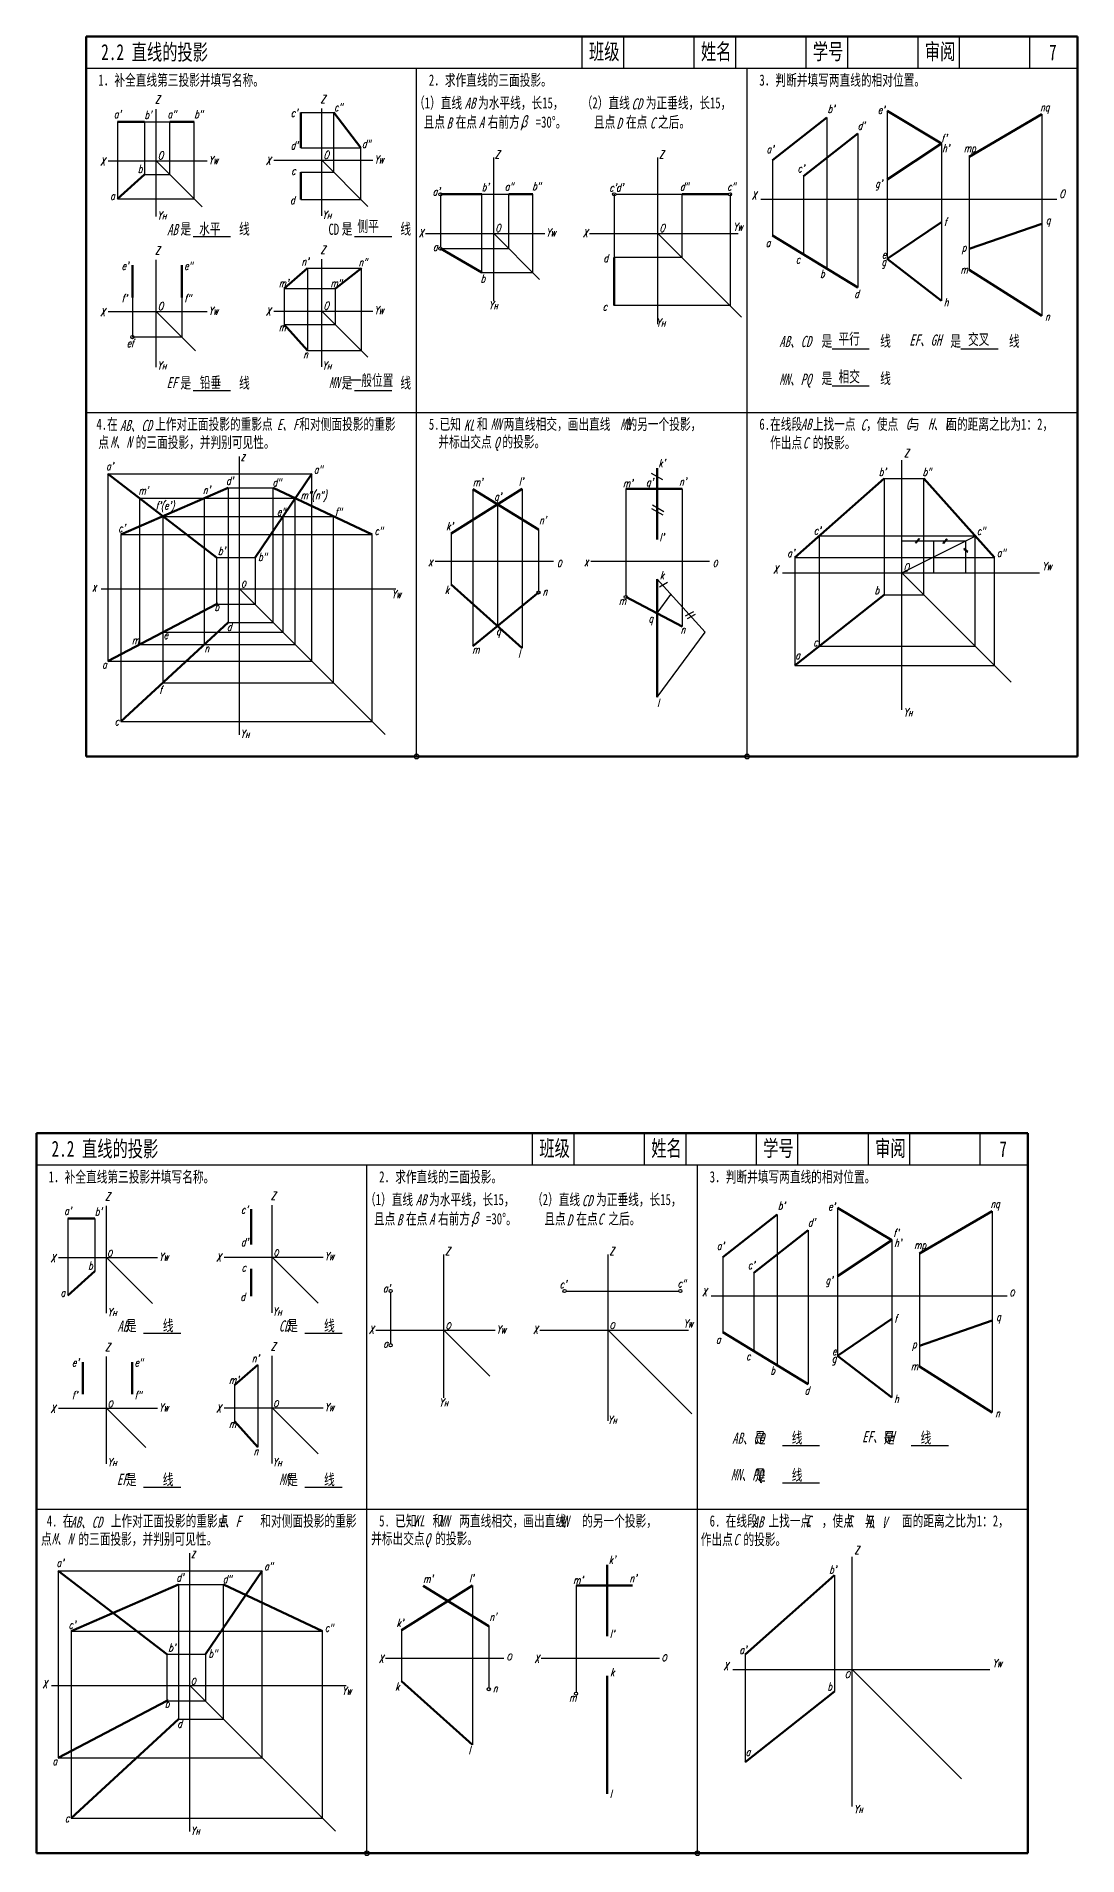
# Model space of a CAD drawing. Header units: millimetres. Extents: x -1022 to 1047, y 2161 to 2730.
# Drawn here: x -681 to -356, y 2161 to 2730 of the extents above; entities that cross this region are included whole.
import ezdxf

# ---------------------------------------------------------------- set-up
doc = ezdxf.new("R2010")
doc.units = ezdxf.units.MM
doc.header["$PDMODE"] = 33
doc.header["$PDSIZE"] = 1.5
for name, color, linetype, lineweight in [('文字', 7, 'Continuous', 25), ('标注', 7, 'Continuous', 25), ('标题文字', 7, 'Continuous', 25), ('答案作图线1', 5, 'Continuous', 25), ('答案作图线2', 6, 'Continuous', 25), ('答案标注', 1, 'Continuous', 25), ('答案粗实线', 1, 'Continuous', 50), ('答案细实线', 1, 'Continuous', 25), ('粗实线', 7, 'Continuous', 50), ('细实线', 7, 'Continuous', 25)]:
    doc.layers.add(name, color=color, linetype=linetype, lineweight=lineweight)
doc.styles.add('style1', font='txt.shx', dxfattribs={"width": 0.7, "oblique": 15})
doc.styles.add('图中汉字1-5号', font='', dxfattribs={"width": 0.7, "height": 5})
doc.styles.add('字母标注-2.5号', font='txt.shx', dxfattribs={"width": 0.7, "oblique": 15, "height": 2.5})
doc.styles.add('标题字母', font='SIMFANG.TTF', dxfattribs={"width": 0.7, "oblique": 15, "height": 3.5})
doc.styles.add('标题汉字1-5号', font='SimSun.ttf', dxfattribs={"width": 0.7, "height": 5})
doc.styles.add('标题汉字2-3.5号', font='SimSun.ttf', dxfattribs={"width": 0.7, "height": 3.5})
doc.styles.get('图中汉字1-5号').set_extended_font_data('FZFangSong-Z02')

msp = doc.modelspace()

# ---------------------------------------------------------------- linework, layer by layer
for p, q in [((-562.41, 2504.66), (-562.41, 2719.66)), ((-459.08, 2504.66), (-459.08, 2719.66)), ((-665.74, 2612.16), (-355.74, 2612.16)), ((-577.94, 2161.99), (-577.94, 2376.99)), ((-474.61, 2161.99), (-474.61, 2376.99)), ((-681.27, 2269.49), (-371.27, 2269.49))]:
    msp.add_line(p, q)
for p in [(-562.41, 2504.66), (-459.08, 2504.66), (-577.94, 2161.99), (-474.61, 2161.99)]:
    msp.add_point(p)
at = {"layer": '答案作图线1'}
for p, q in [((-489.06, 2593.18), (-485.51, 2591.19)), ((-600.32, 2585.32), (-649.04, 2585.32)), ((-649.04, 2585.32), (-649.04, 2539.65)), ((-628.79, 2585.32), (-628.79, 2539.65)), ((-600.32, 2539.65), (-600.32, 2585.32)), ((-488.92, 2582.11), (-485.37, 2580.13)), ((-488.63, 2583.25), (-485.08, 2581.26)), ((-387.77, 2573.53), (-436.56, 2573.53)), ((-436.56, 2573.53), (-436.56, 2539.14)), ((-410.69, 2562.07), (-387.77, 2573.53)), ((-405.4, 2572.8), (-406.57, 2571.35)), ((-405.13, 2572.8), (-406.3, 2571.35)), ((-396.78, 2572.64), (-397.95, 2571.18)), ((-396.5, 2572.64), (-397.67, 2571.18)), ((-391.27, 2569.76), (-390.12, 2568.77)), ((-391.27, 2569.48), (-390.12, 2568.5)), ((-387.77, 2539.14), (-387.77, 2573.53)), ((-483.95, 2558.99), (-486.5, 2557.57)), ((-475.85, 2549.91), (-478.41, 2548.49)), ((-475.28, 2549.05), (-477.84, 2547.64)), ((-649.04, 2539.65), (-600.32, 2539.65)), ((-436.56, 2539.14), (-387.77, 2539.14))]:
    msp.add_line(p, q, dxfattribs=at)
at = {"layer": '答案作图线2'}
for p, q in [((-410.69, 2572.07), (-390.69, 2572.07)), ((-400.69, 2562.07), (-400.69, 2572.07)), ((-390.69, 2562.07), (-390.69, 2572.07))]:
    msp.add_line(p, q, dxfattribs=at)
at = {"layer": '答案粗实线'}
for p, q in [((-588.3, 2705.92), (-579.82, 2694.84)), ((-639.56, 2702.98), (-631.95, 2702.98)), ((-554.98, 2680.32), (-541.99, 2680.32)), ((-533.57, 2680.32), (-526.07, 2680.32)), ((-479.41, 2680.32), (-464.91, 2680.32)), ((-554.98, 2663.37), (-541.99, 2655.87)), ((-500.62, 2660.54), (-500.62, 2645.54)), ((-587.78, 2650.87), (-579.65, 2657.28)), ((-403.82, 2591.52), (-381.75, 2566.79)), ((-524.3, 2555.91), (-544.8, 2539.13)), ((-497.02, 2554.5), (-479.39, 2545.33))]:
    msp.add_line(p, q, dxfattribs=at)
at = {"layer": '答案细实线'}
for p, q in [((-598.58, 2705.92), (-588.3, 2705.92)), ((-588.3, 2687.22), (-588.3, 2705.92)), ((-647.42, 2702.98), (-639.56, 2702.98)), ((-639.56, 2686.53), (-639.56, 2702.98)), ((-631.95, 2678.91), (-631.95, 2702.98)), ((-598.58, 2694.84), (-579.82, 2694.84)), ((-579.82, 2678.74), (-579.82, 2694.84)), ((-647.42, 2686.53), (-639.56, 2686.53)), ((-598.58, 2687.22), (-588.3, 2687.22)), ((-655.9, 2678.91), (-631.95, 2678.91)), ((-598.58, 2678.74), (-579.82, 2678.74)), ((-541.99, 2655.87), (-541.99, 2680.32)), ((-541.99, 2680.32), (-533.57, 2680.32)), ((-533.57, 2663.37), (-533.57, 2680.32)), ((-526.07, 2655.87), (-526.07, 2680.32)), ((-500.62, 2680.32), (-500.62, 2660.54)), ((-479.41, 2660.54), (-479.41, 2680.32)), ((-464.41, 2680.32), (-464.41, 2645.54)), ((-554.98, 2663.37), (-533.57, 2663.37)), ((-479.41, 2660.54), (-500.62, 2660.54)), ((-596.5, 2657.28), (-579.65, 2657.28)), ((-579.65, 2631.48), (-579.65, 2657.28)), ((-541.99, 2655.87), (-526.07, 2655.87)), ((-603.78, 2650.87), (-587.78, 2650.87)), ((-587.78, 2639.62), (-587.78, 2650.87)), ((-651.23, 2648.1), (-651.23, 2635.7)), ((-635.81, 2648.1), (-635.81, 2635.7)), ((-464.41, 2645.54), (-500.62, 2645.54)), ((-603.78, 2639.62), (-587.78, 2639.62)), ((-635.81, 2635.7), (-651.23, 2635.7)), ((-596.5, 2631.48), (-579.65, 2631.48)), ((-544.8, 2588.21), (-544.8, 2539.13)), ((-479.39, 2588.32), (-479.39, 2545.33)), ((-416.21, 2591.52), (-403.82, 2591.52)), ((-403.82, 2555.19), (-403.82, 2591.52)), ((-537.08, 2583.46), (-537.08, 2545.45)), ((-641.73, 2579.7), (-641.73, 2527.7)), ((-641.73, 2579.7), (-588.38, 2579.7)), ((-604.15, 2543.47), (-604.15, 2579.7)), ((-588.38, 2527.7), (-588.38, 2579.7)), ((-444.18, 2566.79), (-381.75, 2566.79)), ((-381.75, 2533.13), (-381.75, 2566.79)), ((-487.24, 2560.06), (-472.23, 2543.53)), ((-487.24, 2549.42), (-482.91, 2555.28)), ((-416.21, 2555.19), (-403.82, 2555.19)), ((-641.73, 2543.47), (-604.15, 2543.47)), ((-487.24, 2523.25), (-472.23, 2543.53)), ((-444.18, 2533.13), (-381.75, 2533.13)), ((-641.73, 2527.7), (-588.38, 2527.7))]:
    msp.add_line(p, q, dxfattribs=at)
msp.add_circle((-651.23, 2635.7), 0.5, dxfattribs=at)
at = {"layer": '粗实线'}
for p, q in [((-665.74, 2729.66), (-665.74, 2504.66)), ((-355.74, 2729.66), (-665.74, 2729.66)), ((-355.74, 2504.66), (-355.74, 2729.66)), ((-598.58, 2705.92), (-598.58, 2694.84)), ((-415.27, 2706.36), (-398.28, 2696.17)), ((-655.9, 2702.98), (-647.42, 2702.98)), ((-434.1, 2704.27), (-451.09, 2690.95)), ((-389.65, 2691.99), (-366.91, 2705.32)), ((-424.42, 2699.31), (-441.42, 2685.98)), ((-398.28, 2696.17), (-415.27, 2684.93)), ((-655.9, 2678.91), (-647.42, 2686.53)), ((-598.58, 2687.22), (-598.58, 2678.74)), ((-415.27, 2660.11), (-398.28, 2671.61)), ((-451.09, 2667.43), (-424.42, 2651.22)), ((-389.65, 2663.24), (-366.91, 2671.08)), ((-651.23, 2658.14), (-651.23, 2648.1)), ((-635.81, 2658.14), (-635.81, 2648.1)), ((-603.78, 2650.87), (-596.5, 2657.28)), ((-415.27, 2660.11), (-398.28, 2647.04)), ((-389.65, 2656.71), (-366.91, 2642.34)), ((-603.78, 2639.62), (-596.5, 2631.48)), ((-658.94, 2592.93), (-624.99, 2566.83)), ((-612.9, 2566.83), (-595.15, 2592.93)), ((-487.24, 2594.77), (-487.24, 2572.44)), ((-654.86, 2573.99), (-621.32, 2588.57)), ((-607.22, 2588.57), (-576.25, 2573.99)), ((-551.62, 2574.33), (-529.38, 2588.3)), ((-544.8, 2588.21), (-524.3, 2575.6)), ((-497.02, 2588.32), (-479.39, 2588.32)), ((-444.18, 2566.79), (-416.21, 2591.52)), ((-551.62, 2558.45), (-529.38, 2538.56)), ((-487.24, 2560.06), (-487.24, 2523.25)), ((-658.94, 2534.48), (-624.99, 2552.22)), ((-444.18, 2533.13), (-416.21, 2555.19)), ((-654.86, 2515.58), (-621.32, 2546.54)), ((-665.74, 2504.66), (-355.74, 2504.66)), ((-681.27, 2386.99), (-681.27, 2161.99)), ((-371.27, 2386.99), (-681.27, 2386.99)), ((-371.27, 2161.99), (-371.27, 2386.99)), ((-671.44, 2360.3), (-662.95, 2360.3)), ((-614.11, 2363.25), (-614.11, 2352.17)), ((-449.63, 2361.6), (-466.62, 2348.27)), ((-430.8, 2363.69), (-413.81, 2353.5)), ((-405.18, 2349.32), (-382.44, 2362.65)), ((-439.95, 2356.64), (-456.95, 2343.31)), ((-413.81, 2353.5), (-430.8, 2342.26)), ((-671.44, 2336.24), (-662.95, 2343.86)), ((-614.11, 2344.55), (-614.11, 2336.07)), ((-430.8, 2317.44), (-413.81, 2328.93)), ((-405.18, 2320.57), (-382.44, 2328.41)), ((-466.62, 2324.75), (-439.95, 2308.55)), ((-666.76, 2315.47), (-666.76, 2305.43)), ((-651.35, 2315.47), (-651.35, 2305.43)), ((-619.31, 2308.2), (-612.03, 2314.6)), ((-430.8, 2317.44), (-413.81, 2304.37)), ((-405.18, 2314.04), (-382.44, 2299.67)), ((-619.31, 2296.95), (-612.03, 2288.81)), ((-502.78, 2252.1), (-502.78, 2229.77)), ((-674.47, 2250.26), (-640.52, 2224.15)), ((-670.39, 2231.32), (-636.85, 2245.9)), ((-628.43, 2224.15), (-610.69, 2250.26)), ((-622.75, 2245.9), (-591.78, 2231.32)), ((-567.15, 2231.66), (-544.92, 2245.63)), ((-560.33, 2245.53), (-539.83, 2232.93)), ((-512.55, 2245.65), (-494.92, 2245.65)), ((-459.72, 2224.12), (-431.75, 2248.85)), ((-502.78, 2217.38), (-502.78, 2180.58)), ((-567.15, 2215.78), (-544.92, 2195.89)), ((-459.72, 2190.46), (-431.75, 2212.52)), ((-674.47, 2191.81), (-640.52, 2209.55)), ((-670.39, 2172.91), (-636.85, 2203.87)), ((-681.27, 2161.99), (-371.27, 2161.99))]:
    msp.add_line(p, q, dxfattribs=at)
at = {"layer": '细实线'}
for p, q in [((-510.74, 2729.66), (-510.74, 2719.66)), ((-497.74, 2729.66), (-497.74, 2719.66)), ((-475.74, 2729.66), (-475.74, 2719.66)), ((-462.74, 2729.66), (-462.74, 2719.66)), ((-440.74, 2729.66), (-440.74, 2719.66)), ((-427.74, 2729.66), (-427.74, 2719.66)), ((-405.74, 2729.66), (-405.74, 2719.66)), ((-392.74, 2729.66), (-392.74, 2719.66)), ((-370.74, 2729.66), (-370.74, 2719.66)), ((-355.74, 2719.66), (-665.74, 2719.66)), ((-643.8, 2673.37), (-643.8, 2706.96)), ((-592.02, 2673.55), (-592.02, 2707.13)), ((-415.27, 2706.36), (-415.27, 2660.11)), ((-655.9, 2702.98), (-655.9, 2678.91)), ((-647.42, 2702.98), (-647.42, 2686.53)), ((-434.1, 2704.27), (-434.1, 2657.1)), ((-366.91, 2705.32), (-366.91, 2642.34)), ((-424.42, 2699.31), (-424.42, 2651.22)), ((-398.28, 2696.17), (-398.28, 2647.04)), ((-658.85, 2690.77), (-627.85, 2690.77)), ((-643.8, 2690.77), (-629.42, 2676.39)), ((-607.07, 2690.94), (-576.07, 2690.94)), ((-592.02, 2690.94), (-577.64, 2676.56)), ((-538.3, 2646.94), (-538.3, 2691.78)), ((-486.98, 2639.74), (-486.98, 2691.78)), ((-451.09, 2690.95), (-451.09, 2667.43)), ((-389.65, 2691.99), (-389.65, 2656.71)), ((-441.42, 2685.98), (-441.42, 2661.55)), ((-554.98, 2679.82), (-554.98, 2663.87)), ((-500.12, 2680.32), (-479.41, 2680.32)), ((-454.75, 2678.82), (-362.2, 2678.82)), ((-620.56, 2667.02), (-632.23, 2667.02)), ((-570.14, 2667.02), (-581.81, 2667.02)), ((-559.64, 2668.11), (-522.36, 2668.11)), ((-538.3, 2668.11), (-523.93, 2653.73)), ((-508.31, 2668.11), (-461.89, 2668.11)), ((-486.98, 2668.11), (-460.78, 2641.91)), ((-643.8, 2626.29), (-643.8, 2659.87)), ((-596.5, 2657.28), (-596.5, 2631.48)), ((-592.02, 2626.46), (-592.02, 2660.05)), ((-603.78, 2650.87), (-603.78, 2639.62)), ((-658.85, 2643.68), (-627.85, 2643.68)), ((-643.8, 2643.68), (-631.54, 2631.42)), ((-607.07, 2643.85), (-576.07, 2643.85)), ((-592.02, 2643.85), (-577.64, 2629.48)), ((-420.87, 2631.97), (-432.53, 2631.97)), ((-380.6, 2631.97), (-392.27, 2631.97)), ((-620.56, 2618.92), (-632.23, 2618.92)), ((-570.14, 2618.92), (-581.81, 2618.92)), ((-420.87, 2620.32), (-432.53, 2620.32)), ((-617.74, 2511.44), (-617.74, 2598.39)), ((-658.94, 2592.93), (-658.94, 2534.48)), ((-658.94, 2592.93), (-595.15, 2592.93)), ((-595.15, 2534.48), (-595.15, 2592.93)), ((-410.69, 2519.25), (-410.69, 2597.23)), ((-621.32, 2588.57), (-621.32, 2546.54)), ((-621.32, 2588.57), (-607.22, 2588.57)), ((-607.22, 2546.54), (-607.22, 2588.57)), ((-529.38, 2588.3), (-529.38, 2538.56)), ((-497.02, 2588.32), (-497.02, 2555)), ((-416.21, 2591.52), (-416.21, 2555.19)), ((-524.3, 2575.6), (-524.3, 2556.41)), ((-654.86, 2573.99), (-654.86, 2515.58)), ((-654.86, 2573.99), (-576.25, 2573.99)), ((-576.25, 2515.58), (-576.25, 2573.99)), ((-551.62, 2574.33), (-551.62, 2558.45)), ((-624.99, 2566.83), (-624.99, 2552.22)), ((-624.99, 2566.83), (-612.9, 2566.83)), ((-612.9, 2566.83), (-612.9, 2552.22)), ((-556.64, 2565.65), (-519.58, 2565.65)), ((-507.94, 2565.65), (-470.88, 2565.65)), ((-444.18, 2566.79), (-444.18, 2533.13)), ((-447.99, 2562.07), (-367.69, 2562.07)), ((-410.69, 2562.07), (-376.49, 2527.87)), ((-661.05, 2557.07), (-568.92, 2557.07)), ((-624.99, 2552.22), (-612.9, 2552.22)), ((-617.74, 2557.07), (-572.25, 2511.57)), ((-621.32, 2546.54), (-607.22, 2546.54)), ((-658.94, 2534.48), (-595.15, 2534.48)), ((-654.86, 2515.58), (-576.25, 2515.58)), ((-526.27, 2386.99), (-526.27, 2376.99)), ((-513.27, 2386.99), (-513.27, 2376.99)), ((-491.27, 2386.99), (-491.27, 2376.99)), ((-478.27, 2386.99), (-478.27, 2376.99)), ((-456.27, 2386.99), (-456.27, 2376.99)), ((-443.27, 2386.99), (-443.27, 2376.99)), ((-421.27, 2386.99), (-421.27, 2376.99)), ((-408.27, 2386.99), (-408.27, 2376.99)), ((-386.27, 2386.99), (-386.27, 2376.99)), ((-371.27, 2376.99), (-681.27, 2376.99)), ((-671.44, 2360.3), (-671.44, 2336.24)), ((-662.95, 2360.3), (-662.95, 2343.86)), ((-659.33, 2330.7), (-659.33, 2364.29)), ((-607.55, 2330.88), (-607.55, 2364.46)), ((-449.63, 2361.6), (-449.63, 2314.43)), ((-430.8, 2363.69), (-430.8, 2317.44)), ((-382.44, 2362.65), (-382.44, 2299.67)), ((-439.95, 2356.64), (-439.95, 2308.55)), ((-413.81, 2353.5), (-413.81, 2304.37)), ((-674.38, 2348.09), (-643.38, 2348.09)), ((-659.33, 2348.09), (-644.95, 2333.72)), ((-622.6, 2348.27), (-591.6, 2348.27)), ((-607.55, 2348.27), (-593.17, 2333.89)), ((-553.84, 2304.27), (-553.84, 2349.1)), ((-502.51, 2297.07), (-502.51, 2349.1)), ((-466.62, 2348.27), (-466.62, 2324.75)), ((-405.18, 2349.32), (-405.18, 2314.04)), ((-456.95, 2343.31), (-456.95, 2318.88)), ((-570.51, 2337.15), (-570.51, 2321.2)), ((-515.65, 2337.65), (-480.44, 2337.65)), ((-470.28, 2336.15), (-377.73, 2336.15)), ((-575.17, 2325.44), (-537.89, 2325.44)), ((-553.84, 2325.44), (-539.46, 2311.06)), ((-523.84, 2325.44), (-477.42, 2325.44)), ((-502.51, 2325.44), (-476.31, 2299.24)), ((-636.09, 2324.35), (-647.76, 2324.35)), ((-585.67, 2324.35), (-597.34, 2324.35)), ((-659.33, 2283.62), (-659.33, 2317.2)), ((-612.03, 2314.6), (-612.03, 2288.81)), ((-607.55, 2283.79), (-607.55, 2317.37)), ((-619.31, 2308.2), (-619.31, 2296.95)), ((-674.38, 2301.01), (-643.38, 2301.01)), ((-659.33, 2301.01), (-647.07, 2288.75)), ((-622.6, 2301.18), (-591.6, 2301.18)), ((-607.55, 2301.18), (-593.17, 2286.8)), ((-436.4, 2289.3), (-448.06, 2289.3)), ((-396.13, 2289.3), (-407.8, 2289.3)), ((-636.09, 2276.25), (-647.76, 2276.25)), ((-585.67, 2276.25), (-597.34, 2276.25)), ((-436.4, 2277.64), (-448.06, 2277.64)), ((-633.27, 2168.76), (-633.27, 2255.72)), ((-426.23, 2176.58), (-426.23, 2254.55)), ((-674.47, 2250.26), (-674.47, 2191.81)), ((-674.47, 2250.26), (-610.69, 2250.26)), ((-636.85, 2245.9), (-636.85, 2203.87)), ((-636.85, 2245.9), (-622.75, 2245.9)), ((-622.75, 2203.87), (-622.75, 2245.9)), ((-610.69, 2191.81), (-610.69, 2250.26)), ((-544.92, 2245.63), (-544.92, 2195.89)), ((-512.55, 2245.65), (-512.55, 2212.33)), ((-431.75, 2248.85), (-431.75, 2212.52)), ((-670.39, 2231.32), (-670.39, 2172.91)), ((-670.39, 2231.32), (-591.78, 2231.32)), ((-591.78, 2172.91), (-591.78, 2231.32)), ((-567.15, 2231.66), (-567.15, 2215.78)), ((-539.83, 2232.93), (-539.83, 2213.74)), ((-640.52, 2224.15), (-640.52, 2209.55)), ((-640.52, 2224.15), (-628.43, 2224.15)), ((-628.43, 2224.15), (-628.43, 2209.55)), ((-572.17, 2222.98), (-535.11, 2222.98)), ((-523.47, 2222.98), (-486.42, 2222.98)), ((-459.72, 2224.12), (-459.72, 2190.46)), ((-463.52, 2219.4), (-383.22, 2219.4)), ((-426.23, 2219.4), (-392.02, 2185.19)), ((-676.58, 2214.39), (-584.45, 2214.39)), ((-633.27, 2214.39), (-587.78, 2168.9)), ((-640.52, 2209.55), (-628.43, 2209.55)), ((-636.85, 2203.87), (-622.75, 2203.87)), ((-674.47, 2191.81), (-610.69, 2191.81)), ((-670.39, 2172.91), (-591.78, 2172.91))]:
    msp.add_line(p, q, dxfattribs=at)
for centre in [(-554.98, 2680.32), (-500.62, 2680.32), (-464.41, 2680.32), (-554.98, 2663.37), (-524.3, 2555.91), (-497.02, 2554.5), (-570.51, 2337.65), (-516.15, 2337.65), (-479.94, 2337.65), (-570.51, 2320.7), (-539.83, 2213.24), (-512.55, 2211.83)]:
    msp.add_circle(centre, 0.5, dxfattribs=at)

# ---------------------------------------------------------------- texts
at = {"layer": '文字', "style": '图中汉字1-5号', "width": 0.7}
for s, p in [('  是         线', (-655.1, 2325.1)), ('  是         线', (-604.67, 2325.1)), ('       是         线', (-463.02, 2290.05)), ('       是         线', (-422.75, 2290.05)), ('  是         线', (-655.1, 2277)), ('  是         线', (-604.67, 2277)), ('       是         线', (-463.02, 2278.4))]:
    msp.add_text(s, height=3.5, dxfattribs=at).set_placement(p)
at = {"layer": '标注', "oblique": 15, "width": 0.7}
for s, height, style, p in [("a'", 2.5, '字母标注-2.5号', (-657.06, 2704.11)), ("b'", 2.5, '字母标注-2.5号', (-647.47, 2703.93)), ('Z', 2.5, '字母标注-2.5号', (-644.2, 2708.64)), ("c'", 2.5, '字母标注-2.5号', (-601.75, 2704.49)), ('Z', 2.5, '字母标注-2.5号', (-592.42, 2708.81)), ("b'", 2.5, '字母标注-2.5号', (-433.91, 2705.74)), ("e'", 2.5, '字母标注-2.5号', (-418.22, 2705.48)), ('nq', 2.5, '字母标注-2.5号', (-367.41, 2706.33)), ("d'", 2.5, '字母标注-2.5号', (-424.5, 2700.51)), ("d'", 2.5, '字母标注-2.5号', (-601.75, 2694.34)), ("a'", 2.5, '字母标注-2.5号', (-452.99, 2693.19)), ("f'", 2.5, '字母标注-2.5号', (-398.35, 2696.59)), ("h'", 2.5, '字母标注-2.5号', (-398.06, 2693.48)), ('mp', 2.5, '字母标注-2.5号', (-391.29, 2693.46)), ('X', 2.5, '字母标注-2.5号', (-661.32, 2689.33)), ('b', 2.5, '字母标注-2.5号', (-649.54, 2687)), ('O', 2.5, '字母标注-2.5号', (-643.29, 2691.19)), ('Yw', 2.5, '字母标注-2.5号', (-627.4, 2689.75)), ('X', 2.5, '字母标注-2.5号', (-609.54, 2689.5)), ('O', 2.5, '字母标注-2.5号', (-591.51, 2691.36)), ('Yw', 2.5, '字母标注-2.5号', (-575.62, 2689.92)), ('Z', 2.5, '字母标注-2.5号', (-537.94, 2691.51)), ('Z', 2.5, '字母标注-2.5号', (-486.61, 2691.51)), ("c'", 2.5, '字母标注-2.5号', (-443.32, 2687.18)), ('c', 2.5, '字母标注-2.5号', (-601.56, 2686.44)), ("c'd'", 2.5, '字母标注-2.5号', (-502.14, 2681.17)), ('d"', 2.5, '字母标注-2.5号', (-480.05, 2681.46)), ('c"', 2.5, '字母标注-2.5号', (-465.27, 2681.46)), ("g'", 2.5, '字母标注-2.5号', (-419.01, 2682.48)), ('a', 2.5, '字母标注-2.5号', (-658.19, 2678.54)), ('d', 2.5, '字母标注-2.5号', (-601.94, 2677.22)), ("a'", 2.5, '字母标注-2.5号', (-557.36, 2679.92)), ('X', 2.5, '字母标注-2.5号', (-457.63, 2678.67)), ('O', 2.5, '字母标注-2.5号', (-361.43, 2679.19)), ('Y', 2.5, '字母标注-2.5号', (-643.47, 2672.47)), ('H', 1.5, 'style1', (-641.91, 2672.55)), ('Y', 2.5, '字母标注-2.5号', (-591.87, 2672.65)), ('H', 1.5, 'style1', (-590.32, 2672.73)), ('f', 2.5, '字母标注-2.5号', (-397.56, 2670.47)), ('q', 2.5, '字母标注-2.5号', (-365.67, 2670.98)), ('X', 2.5, '字母标注-2.5号', (-561.77, 2666.91)), ('O', 2.5, '字母标注-2.5号', (-537.8, 2668.53)), ('Yw', 2.5, '字母标注-2.5号', (-521.91, 2667.09)), ('X', 2.5, '字母标注-2.5号', (-510.44, 2666.91)), ('O', 2.5, '字母标注-2.5号', (-486.47, 2668.53)), ('Yw', 2.5, '字母标注-2.5号', (-463.41, 2668.88)), ('Z', 2.5, '字母标注-2.5号', (-644.2, 2661.55)), ("n'", 2.5, '字母标注-2.5号', (-598.36, 2658.04)), ('Z', 2.5, '字母标注-2.5号', (-592.42, 2661.72)), ('n"', 2.5, '字母标注-2.5号', (-580.51, 2657.91)), ('a', 2.5, '字母标注-2.5号', (-557.26, 2662.64)), ('d', 2.5, '字母标注-2.5号', (-503.99, 2659.1)), ('a', 2.5, '字母标注-2.5号', (-453.25, 2663.93)), ('c', 2.5, '字母标注-2.5号', (-443.84, 2658.7)), ('e', 2.5, '字母标注-2.5号', (-416.93, 2660.25)), ('p', 2.5, '字母标注-2.5号', (-391.95, 2662.5)), ("e'", 2.5, '字母标注-2.5号', (-654.62, 2656.72)), ('e"', 2.5, '字母标注-2.5号', (-635.05, 2656.72)), ('b', 2.5, '字母标注-2.5号', (-436.26, 2654.26)), ('g', 2.5, '字母标注-2.5号', (-417.07, 2657.95)), ('m', 2.5, '字母标注-2.5号', (-392.34, 2655.56)), ("f'", 2.5, '字母标注-2.5号', (-654.62, 2646.57)), ('f"', 2.5, '字母标注-2.5号', (-635.05, 2646.57)), ("m'", 2.5, '字母标注-2.5号', (-605.51, 2651.27)), ('m"', 2.5, '字母标注-2.5号', (-589.29, 2651.34)), ('d', 2.5, '字母标注-2.5号', (-425.54, 2647.98)), ('X', 2.5, '字母标注-2.5号', (-661.32, 2642.24)), ('O', 2.5, '字母标注-2.5号', (-643.29, 2644.1)), ('Yw', 2.5, '字母标注-2.5号', (-627.4, 2642.66)), ('X', 2.5, '字母标注-2.5号', (-609.54, 2642.41)), ('O', 2.5, '字母标注-2.5号', (-591.51, 2644.27)), ('Yw', 2.5, '字母标注-2.5号', (-575.62, 2642.83)), ('Y', 2.5, '字母标注-2.5号', (-539.82, 2644.4)), ('H', 1.5, 'style1', (-538.27, 2644.48)), ('c', 2.5, '字母标注-2.5号', (-504.22, 2644)), ('h', 2.5, '字母标注-2.5号', (-397.57, 2645.37)), ('m', 2.5, '字母标注-2.5号', (-605.51, 2637.54)), ('Y', 2.5, '字母标注-2.5号', (-487.47, 2638.98)), ('H', 1.5, 'style1', (-485.92, 2639.05)), ('n', 2.5, '字母标注-2.5号', (-365.93, 2640.93)), ('Y', 2.5, '字母标注-2.5号', (-643.47, 2625.58)), ('H', 1.5, 'style1', (-641.91, 2625.66)), ('n', 2.5, '字母标注-2.5号', (-597.8, 2629.08)), ('Y', 2.5, '字母标注-2.5号', (-591.87, 2625.56)), ('H', 1.5, 'style1', (-590.32, 2625.64)), ('Z', 2, '字母标注-2.5号', (-617.37, 2597)), ('Z', 2.5, '字母标注-2.5号', (-410, 2598.15)), ("a'", 2.5, '字母标注-2.5号', (-659.43, 2594.15)), ("d'", 2.5, '字母标注-2.5号', (-621.96, 2589.55)), ('a"', 2.5, '字母标注-2.5号', (-594.49, 2593.09)), ("k'", 2.5, '字母标注-2.5号', (-486.78, 2595.1)), ("b'", 2.5, '字母标注-2.5号', (-417.89, 2592.39)), ('b"', 2.5, '字母标注-2.5号', (-404.18, 2592.39)), ('d"', 2.5, '字母标注-2.5号', (-607.45, 2589.06)), ("m'", 2.5, '字母标注-2.5号', (-544.84, 2589.14)), ("l'", 2.5, '字母标注-2.5号', (-530.44, 2589.36)), ("m'", 2.5, '字母标注-2.5号', (-497.89, 2588.8)), ("n'", 2.5, '字母标注-2.5号', (-480.28, 2589.33)), ("c'", 2.5, '字母标注-2.5号', (-655.67, 2574.79)), ('c"', 2.5, '字母标注-2.5号', (-575.55, 2573.88)), ("k'", 2.5, '字母标注-2.5号', (-553.1, 2575.39)), ("n'", 2.5, '字母标注-2.5号', (-524.09, 2577.29)), ("b'", 2.5, '字母标注-2.5号', (-624.48, 2567.64)), ("l'", 2.5, '字母标注-2.5号', (-486.46, 2571.91)), ("a'", 2.5, '字母标注-2.5号', (-446.51, 2566.98)), ('a"', 2.5, '字母标注-2.5号', (-381, 2567.04)), ('b"', 2.5, '字母标注-2.5号', (-611.93, 2565.77)), ('X', 2, '字母标注-2.5号', (-558.73, 2564.16)), ('O', 2, '字母标注-2.5号', (-518.47, 2563.97)), ('X', 2, '字母标注-2.5号', (-510.03, 2564.16)), ('O', 2, '字母标注-2.5号', (-469.77, 2563.97)), ('X', 2.5, '字母标注-2.5号', (-450.91, 2561.82)), ('O', 2.5, '字母标注-2.5号', (-410.18, 2562.49)), ('Yw', 2.5, '字母标注-2.5号', (-366.8, 2562.84)), ('X', 2, '字母标注-2.5号', (-663.86, 2556.23)), ('O', 2, '字母标注-2.5号', (-617.23, 2557.49)), ('k', 2.5, '字母标注-2.5号', (-553.52, 2555.49)), ('k', 2.5, '字母标注-2.5号', (-486.33, 2560.03)), ('b', 2.5, '字母标注-2.5号', (-419.22, 2555.41)), ('b', 2.5, '字母标注-2.5号', (-625.58, 2550.14)), ('Yw', 2.5, 'style1', (-570.19, 2554.12)), ('n', 2.5, '字母标注-2.5号', (-522.98, 2554.96)), ('m', 2.5, '字母标注-2.5号', (-499.15, 2552.08)), ('d', 2.5, '字母标注-2.5号', (-621.68, 2543.88)), ('l', 2.5, '字母标注-2.5号', (-530.65, 2535.6)), ('a', 2.5, '字母标注-2.5号', (-443.98, 2535.05)), ('a', 2.5, '字母标注-2.5号', (-660.68, 2532.18)), ('l', 2.5, '字母标注-2.5号', (-487.21, 2520.13)), ('Y', 2.5, '字母标注-2.5号', (-410.17, 2517.21)), ('H', 1.5, 'style1', (-408.62, 2517.29)), ('c', 2.5, '字母标注-2.5号', (-656.78, 2514.39)), ('Y', 2.5, 'style1', (-617.48, 2510.45)), ('H', 1.5, 'style1', (-615.93, 2510.53)), ('Z', 2.5, '字母标注-2.5号', (-659.73, 2365.96)), ('Z', 2.5, '字母标注-2.5号', (-607.95, 2366.14)), ("b'", 2.5, '字母标注-2.5号', (-449.44, 2363.07)), ("e'", 2.5, '字母标注-2.5号', (-433.75, 2362.8)), ('nq', 2.5, '字母标注-2.5号', (-382.94, 2363.65)), ("a'", 2.5, '字母标注-2.5号', (-672.59, 2361.44)), ("b'", 2.5, '字母标注-2.5号', (-663, 2361.25)), ("c'", 2.5, '字母标注-2.5号', (-617.28, 2361.82)), ("d'", 2.5, '字母标注-2.5号', (-440.03, 2357.84)), ("d'", 2.5, '字母标注-2.5号', (-617.28, 2351.66)), ("f'", 2.5, '字母标注-2.5号', (-413.35, 2354.54)), ("h'", 2.5, '字母标注-2.5号', (-413.06, 2351.43)), ('X', 2.5, '字母标注-2.5号', (-676.85, 2346.66)), ('o', 3, 'style1', (-659.2, 2348.42)), ('Yw', 2.5, '字母标注-2.5号', (-642.93, 2347.08)), ('X', 2.5, '字母标注-2.5号', (-625.07, 2346.83)), ('o', 3, 'style1', (-607.21, 2348.58)), ('Yw', 2.5, '字母标注-2.5号', (-591.15, 2347.25)), ('Z', 2.5, '字母标注-2.5号', (-553.47, 2348.84)), ('Z', 2.5, '字母标注-2.5号', (-502.15, 2348.84)), ("a'", 2.5, '字母标注-2.5号', (-468.52, 2350.52)), ('mp', 2.5, '字母标注-2.5号', (-406.82, 2350.78)), ('b', 2.5, '字母标注-2.5号', (-665.07, 2344.33)), ('c', 2.5, '字母标注-2.5号', (-617.09, 2343.76)), ("c'", 2.5, '字母标注-2.5号', (-458.85, 2344.51)), ("g'", 2.5, '字母标注-2.5号', (-434.54, 2339.81)), ('a', 2.5, '字母标注-2.5号', (-673.72, 2335.87)), ('d', 2.5, '字母标注-2.5号', (-617.47, 2334.55)), ("a'", 2.5, '字母标注-2.5号', (-572.9, 2337.25)), ("c'", 2.5, '字母标注-2.5号', (-517.67, 2338.5)), ('c"', 2.5, '字母标注-2.5号', (-480.8, 2338.79)), ('X', 2.5, '字母标注-2.5号', (-473.17, 2336)), ('o', 3, 'style1', (-377.15, 2335.99)), ('Y', 2.5, '字母标注-2.5号', (-659, 2329.8)), ('H', 1.5, 'style1', (-657.45, 2329.88)), ('Y', 2.5, '字母标注-2.5号', (-607.4, 2329.98)), ('H', 1.5, 'style1', (-605.85, 2330.05)), ('X', 2.5, '字母标注-2.5号', (-577.3, 2324.24)), ('o', 3, 'style1', (-553.38, 2325.77)), ('Yw', 2.5, '字母标注-2.5号', (-537.44, 2324.42)), ('X', 2.5, '字母标注-2.5号', (-525.98, 2324.24)), ('o', 3, 'style1', (-502.13, 2325.8)), ('Yw', 2.5, '字母标注-2.5号', (-478.94, 2326.21)), ('f', 2.5, '字母标注-2.5号', (-413.09, 2327.8)), ('q', 2.5, '字母标注-2.5号', (-381.2, 2328.31)), ('Z', 2.5, '字母标注-2.5号', (-659.73, 2318.88)), ('Z', 2.5, '字母标注-2.5号', (-607.95, 2319.05)), ('a', 2.5, '字母标注-2.5号', (-572.8, 2319.97)), ('a', 2.5, '字母标注-2.5号', (-468.78, 2321.25)), ('e', 2.5, '字母标注-2.5号', (-432.46, 2317.58)), ('p', 2.5, '字母标注-2.5号', (-407.48, 2319.83)), ("e'", 2.5, '字母标注-2.5号', (-670.15, 2314.05)), ('e"', 2.5, '字母标注-2.5号', (-650.58, 2314.05)), ("n'", 2.5, '字母标注-2.5号', (-613.89, 2315.37)), ('c', 2.5, '字母标注-2.5号', (-459.37, 2316.03)), ('b', 2.5, '字母标注-2.5号', (-451.79, 2311.58)), ('g', 2.5, '字母标注-2.5号', (-432.6, 2315.28)), ('m', 2.5, '字母标注-2.5号', (-407.87, 2312.89)), ("m'", 2.5, '字母标注-2.5号', (-621.04, 2308.6)), ('d', 2.5, '字母标注-2.5号', (-441.07, 2305.31)), ("f'", 2.5, '字母标注-2.5号', (-670.15, 2303.89)), ('o', 3, 'style1', (-659.04, 2301.37)), ('f"', 2.5, '字母标注-2.5号', (-650.58, 2303.89)), ('Yw', 2.5, '字母标注-2.5号', (-642.93, 2299.99)), ('X', 2.5, '字母标注-2.5号', (-625.07, 2299.74)), ('o', 3, 'style1', (-607.27, 2301.45)), ('Yw', 2.5, '字母标注-2.5号', (-591.15, 2300.16)), ('Y', 2.5, '字母标注-2.5号', (-555.36, 2301.56)), ('H', 1.5, 'style1', (-553.8, 2301.64)), ('h', 2.5, '字母标注-2.5号', (-413.1, 2302.7)), ('X', 2.5, '字母标注-2.5号', (-676.85, 2299.57)), ('m', 2.5, '字母标注-2.5号', (-621.04, 2294.87)), ('Y', 2.5, '字母标注-2.5号', (-502.62, 2296.13)), ('H', 1.5, 'style1', (-501.06, 2296.21)), ('n', 2.5, '字母标注-2.5号', (-381.47, 2298.26)), ('Y', 2.5, '字母标注-2.5号', (-659, 2282.9)), ('n', 2.5, '字母标注-2.5号', (-613.33, 2286.4)), ('Y', 2.5, '字母标注-2.5号', (-607.4, 2282.89)), ('H', 1.5, 'style1', (-657.45, 2282.98)), ('H', 1.5, 'style1', (-605.85, 2282.97)), ('Z', 2.5, '字母标注-2.5号', (-425.53, 2255.47)), ("a'", 2.5, '字母标注-2.5号', (-674.96, 2251.47)), ('Z', 2, '字母标注-2.5号', (-632.91, 2254.33)), ('a"', 2.5, '字母标注-2.5号', (-610.02, 2250.42)), ("k'", 2.5, '字母标注-2.5号', (-502.31, 2252.43)), ("b'", 2.5, '字母标注-2.5号', (-433.4, 2249.37)), ("d'", 2.5, '字母标注-2.5号', (-637.49, 2246.88)), ('d"', 2.5, '字母标注-2.5号', (-622.98, 2246.38)), ("m'", 2.5, '字母标注-2.5号', (-560.37, 2246.47)), ("l'", 2.5, '字母标注-2.5号', (-545.97, 2246.68)), ("m'", 2.5, '字母标注-2.5号', (-513.42, 2246.12)), ("n'", 2.5, '字母标注-2.5号', (-495.81, 2246.66)), ("c'", 2.5, '字母标注-2.5号', (-671.2, 2232.12)), ("k'", 2.5, '字母标注-2.5号', (-568.63, 2232.71)), ("n'", 2.5, '字母标注-2.5号', (-539.62, 2234.62)), ('c"', 2.5, '字母标注-2.5号', (-591.08, 2231.21)), ("l'", 2.5, '字母标注-2.5号', (-501.99, 2229.24)), ("b'", 2.5, '字母标注-2.5号', (-640.01, 2224.97)), ('b"', 2.5, '字母标注-2.5号', (-627.46, 2223.1)), ('X', 2.5, '字母标注-2.5号', (-574.26, 2221.49)), ('o', 3, 'style1', (-534.33, 2222.29)), ('X', 2.5, '字母标注-2.5号', (-525.56, 2221.49)), ('o', 3, 'style1', (-485.88, 2222.03)), ("a'", 2.5, '字母标注-2.5号', (-461.48, 2224.26)), ('Yw', 2.5, '字母标注-2.5号', (-382.33, 2220.17)), ('k', 2.5, '字母标注-2.5号', (-501.86, 2217.36)), ('X', 2.5, '字母标注-2.5号', (-466.44, 2219.15)), ('o', 3, 'style1', (-428.57, 2216.79)), ('X', 2.5, '字母标注-2.5号', (-679.39, 2213.56)), ('o', 3, 'style1', (-633.08, 2214.69)), ('Yw', 2.5, '字母标注-2.5号', (-585.72, 2211.45)), ('k', 2.5, '字母标注-2.5号', (-569.06, 2212.82)), ('n', 2.5, '字母标注-2.5号', (-538.51, 2212.29)), ('b', 2.5, '字母标注-2.5号', (-433.96, 2212.84)), ('b', 2.5, '字母标注-2.5号', (-641.11, 2207.47)), ('m', 2.5, '字母标注-2.5号', (-514.68, 2209.41)), ('d', 2.5, '字母标注-2.5号', (-637.21, 2201.21)), ('l', 2.5, '字母标注-2.5号', (-546.19, 2192.92)), ('a', 2.5, '字母标注-2.5号', (-676.22, 2189.51)), ('a', 2.5, '字母标注-2.5号', (-459.51, 2192.39)), ('l', 2.5, '字母标注-2.5号', (-502.03, 2179.32)), ('c', 2.5, '字母标注-2.5号', (-672.32, 2171.71)), ('Y', 2.5, '字母标注-2.5号', (-425.7, 2174.54)), ('H', 1.5, 'style1', (-424.15, 2174.62)), ('Y', 2.5, '字母标注-2.5号', (-633.01, 2167.78)), ('H', 1.5, 'style1', (-631.46, 2167.86))]:
    msp.add_text(s, height=height, dxfattribs=dict(at, style=style)).set_placement(p)
at = {"layer": '标题文字', "width": 0.7}
for s, height, style, p in [('2.2 直线的投影', 5, '标题汉字1-5号', (-661.01, 2722.26)), ('班级', 5, '标题汉字1-5号', (-508.52, 2722.43)), ('姓名', 5, '标题汉字1-5号', (-473.52, 2722.43)), ('学号', 5, '标题汉字1-5号', (-438.52, 2722.43)), ('审阅', 5, '标题汉字1-5号', (-403.52, 2722.43)), ('7', 5, '标题汉字1-5号', (-364.69, 2722.16)), ('1．补全直线第三投影并填写名称。', 3.5, '标题汉字2-3.5号', (-661.9, 2714.26)), ('2．求作直线的三面投影。', 3.5, '标题汉字2-3.5号', (-558.57, 2714.26)), ('3．判断并填写两直线的相对位置。', 3.5, '标题汉字2-3.5号', (-455.24, 2714.26)), ('（1）直线   为水平线，长15，', 3.5, '标题汉字2-3.5号', (-563.21, 2707.16)), ('（2）直线   为正垂线，长15，', 3.5, '标题汉字2-3.5号', (-510.78, 2707.16)), ('且点  在点  右前方， =30°。', 3.5, '标题汉字2-3.5号', (-560.21, 2701.15)), ('且点  在点  之后。', 3.5, '标题汉字2-3.5号', (-506.96, 2701.15)), ('  是         线', 3.5, '标题汉字2-3.5号', (-639.57, 2667.77)), ('水平', 3.5, '标题汉字2-3.5号', (-630.4, 2667.77)), ('  是         线', 3.5, '标题汉字2-3.5号', (-589.14, 2667.77)), ('侧平', 3.5, '标题汉字2-3.5号', (-580.91, 2668.62)), ('CD', 3.5, '标题汉字2-3.5号', (-589.95, 2667.65)), ('       是         线', 3.5, '标题汉字2-3.5号', (-447.48, 2632.73)), ('平行', 3.5, '标题汉字2-3.5号', (-430.53, 2633.42)), ('       是         线', 3.5, '标题汉字2-3.5号', (-407.22, 2632.73)), ('交叉', 3.5, '标题汉字2-3.5号', (-390, 2633.28)), ('  是         线', 3.5, '标题汉字2-3.5号', (-639.57, 2619.67)), ('铅垂', 3.5, '标题汉字2-3.5号', (-630.18, 2619.81)), ('  是         线', 3.5, '标题汉字2-3.5号', (-589.14, 2619.67)), ('一般位置', 3.5, '标题汉字2-3.5号', (-583.04, 2620.45)), ('       是         线', 3.5, '标题汉字2-3.5号', (-447.48, 2621.07)), ('相交', 3.5, '标题汉字2-3.5号', (-430.49, 2621.64)), ('4.在       上作对正面投影的重影点     和对侧面投影的重影', 3.5, '标题汉字2-3.5号', (-662.49, 2606.76)), ('5.已知   和   两直线相交，画出直线   的另一个投影，', 3.5, '标题汉字2-3.5号', (-558.57, 2606.76)), ('6.在线段  上找一点  ，使点  与     面的距离之比为1：2，', 3.5, '标题汉字2-3.5号', (-455.24, 2606.76)), ('点     的三面投影，并判别可见性。', 3.5, '标题汉字2-3.5号', (-661.9, 2601.1)), ('并标出交点  的投影。', 3.5, '标题汉字2-3.5号', (-555.61, 2601.25)), ('作出点  的投影。', 3.5, '标题汉字2-3.5号', (-451.89, 2600.98)), ('2.2 直线的投影', 5, '标题汉字1-5号', (-676.54, 2379.59)), ('班级', 5, '标题汉字1-5号', (-524.05, 2379.75)), ('姓名', 5, '标题汉字1-5号', (-489.05, 2379.75)), ('学号', 5, '标题汉字1-5号', (-454.05, 2379.75)), ('审阅', 5, '标题汉字1-5号', (-419.05, 2379.75)), ('7', 5, '标题汉字1-5号', (-380.22, 2379.49)), ('1．补全直线第三投影并填写名称。', 3.5, '标题汉字2-3.5号', (-677.44, 2371.58)), ('2．求作直线的三面投影。', 3.5, '标题汉字2-3.5号', (-574.1, 2371.58)), ('3．判断并填写两直线的相对位置。', 3.5, '标题汉字2-3.5号', (-470.77, 2371.58)), ('（1）直线   为水平线，长15，', 3.5, '标题汉字2-3.5号', (-578.53, 2364.49)), ('（2）直线   为正垂线，长15，', 3.5, '标题汉字2-3.5号', (-526.32, 2364.49)), ('且点  在点  右前方， =30°。', 3.5, '标题汉字2-3.5号', (-575.74, 2358.48)), ('且点  在点  之后。', 3.5, '标题汉字2-3.5号', (-522.49, 2358.48)), ('4. 在       上作对正面投影的重影点      和对侧面投影的重影', 3.5, '标题汉字2-3.5号', (-678.02, 2264.08)), ('5. 已知   和   两直线相交，画出直线   的另一个投影，', 3.5, '标题汉字2-3.5号', (-574.1, 2264.08)), ('6. 在线段  上找一点  ，使点  与     面的距离之比为1：2，', 3.5, '标题汉字2-3.5号', (-470.77, 2264.08)), ('点     的三面投影，并判别可见性。', 3.5, '标题汉字2-3.5号', (-679.82, 2258.43)), ('并标出交点  的投影。', 3.5, '标题汉字2-3.5号', (-576.61, 2258.58)), ('作出点  的投影。', 3.5, '标题汉字2-3.5号', (-473.57, 2258.3))]:
    msp.add_text(s, height=height, dxfattribs=dict(at, style=style)).set_placement(p)
at = {"layer": '答案标注', "style": '字母标注-2.5号', "oblique": 15, "width": 0.7}
for s, p in [('a"', (-640.26, 2704.11)), ('b"', (-631.89, 2704.11)), ('c"', (-588.16, 2706.25)), ('d"', (-579.45, 2694.85)), ("b'", (-542.03, 2681.33)), ('a"', (-534.83, 2681.49)), ('b"', (-526.23, 2681.64)), ('b', (-542.38, 2652.76)), ('ef', (-653.02, 2632.56)), ("m'", (-649.34, 2586.55)), ("n'", (-629.18, 2586.7)), ('m"(n")', (-598.64, 2585.07)), ("q'", (-538.12, 2584.66)), ("q'", (-490.68, 2589.09)), ("f'(e')", (-644, 2581.81)), ('e"', (-606.05, 2579.88)), ('f"', (-587.96, 2579.84)), ("c'", (-438.23, 2574)), ('c"', (-387.25, 2573.87)), ('q', (-489.88, 2546.53)), ('m', (-651.41, 2539.74)), ('e', (-641.48, 2541.37)), ('q', (-537.55, 2542.54)), ('n', (-479.84, 2543.08)), ('n', (-628.73, 2537.22)), ('m', (-544.98, 2536.82)), ('c', (-438.36, 2539.14)), ('f', (-642.82, 2524.19))]:
    msp.add_text(s, height=2.5, dxfattribs=at).set_placement(p)
at = {"layer": '细实线', "style": '标题字母', "oblique": 15, "width": 0.7}
for s, p in [('AB', (-547.38, 2707.05)), ('CD', (-495.23, 2706.82)), ('B', (-553.05, 2700.85)), ('A', (-542.95, 2701.04)), ('β', (-529.96, 2701.24)), ('D', (-499.93, 2700.75)), ('C', (-489.5, 2700.86)), ('AB', (-640.41, 2667.55)), ('AB、CD', (-449.02, 2632.58)), ('EF、GH', (-408.38, 2633.04)), ('EF', (-640.57, 2619.75)), ('MN', (-589.82, 2619.75)), ('MN、PQ', (-449.02, 2620.78)), ('AB、CD', (-655.14, 2606.34)), ('E、F', (-606.09, 2606.63)), ('KL', (-547.63, 2606.45)), ('MN', (-539.22, 2606.83)), ('MN', (-498.77, 2606.68)), ('AB', (-442.31, 2606.73)), ('C', (-423.62, 2606.52)), ('C', (-409.5, 2606.78)), ('H、V', (-402.5, 2606.78)), ('M、N', (-658.17, 2601.15)), ('Q', (-538.2, 2601.02)), ('C', (-441.69, 2600.9)), ('AB', (-562.7, 2364.38)), ('CD', (-510.76, 2364.15)), ('B', (-568.59, 2358.17)), ('A', (-558.48, 2358.37)), ('β', (-545.25, 2358.57)), ('D', (-515.46, 2358.08)), ('C', (-505.8, 2358.38)), ('AB', (-655.94, 2324.91)), ('CD', (-605.48, 2324.98)), ('AB、CD', (-463.77, 2289.91)), ('EF、GH', (-423.13, 2290.37)), ('EF', (-656.1, 2277.08)), ('MN', (-605.35, 2277.08)), ('MN、PQ', (-464.15, 2278.49)), ('AB、CD', (-670.67, 2263.67)), ('E、F', (-624.04, 2263.96)), ('KL', (-563.23, 2264.09)), ('MN', (-555.52, 2264.03)), ('MN', (-518.22, 2263.93)), ('AB', (-457.36, 2263.74)), ('C', (-440.79, 2263.95)), ('C', (-427.93, 2263.95)), ('H、V', (-422.01, 2263.65)), ('M、N', (-676.5, 2258.48)), ('Q', (-559.88, 2258.46)), ('C', (-463.38, 2258.23))]:
    msp.add_text(s, height=3.5, dxfattribs=at).set_placement(p)

doc.saveas('drawing.dxf')
